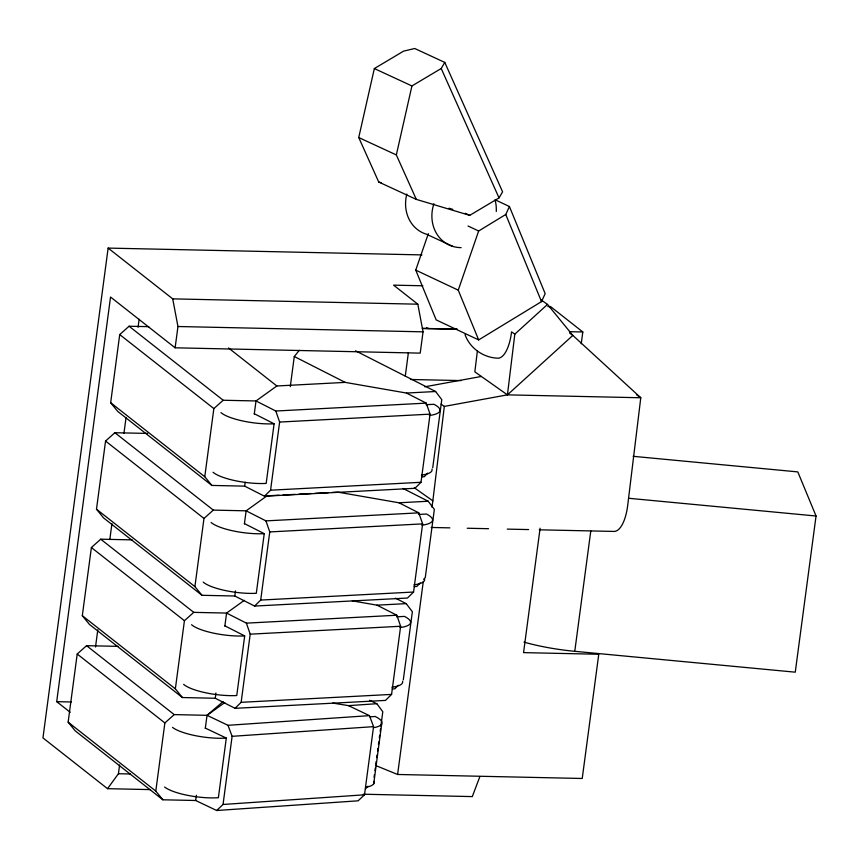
<?xml version="1.0" encoding="UTF-8"?>
<svg xmlns="http://www.w3.org/2000/svg" width="859" height="859" viewBox="0 0 859 859"><rect width="100%" height="100%" fill="white"/><g stroke="black" fill="none" stroke-linecap="round" stroke-linejoin="round"><path stroke-width="1.29" d="M431.852 507.078A35.563 13.669 -88.8 0 0 432.85 500.851L444.328 406.404L441.075 404.106M477.411 350.74L474.844 371.861L507.433 394.861L640.782 397.76L627.736 505.081A35.563 13.669 -88.8 0 1 614.045 531.431L539.291 529.81M444.328 406.404L507.433 394.861L514.82 334.151L547.516 304.43L572.835 335.407L640.782 397.76L636.433 394.689M421.941 254.908L108.137 248.09L42.95 737.902L107.525 788.68L150.379 789.604M70.234 712.304L56.694 701.653L110.543 297.031L175.118 347.809L420.212 353.124L423.047 331.832L417.818 304.193L393.594 285.145L422.853 285.779M332.744 703.07L348.486 705.636L369.456 715.633L373.558 726.65L364.495 794.8L358.117 800.813L216.661 810.499L195.691 800.502L162.877 799.793L75.216 730.859L68.14 722.161L77.213 654.021L86.555 645.678L118.059 646.355M352.265 600.849L377.015 605.166L396.826 615.227L400.638 626.265L391.575 694.405L385.487 700.407L235.055 708.321L215.255 698.26L182.43 697.54L89.39 624.375L82.314 615.688L91.387 547.537L100.718 539.194L132.232 539.881M332.422 492.411L337.77 492.121L399.006 502.783L418.805 512.855L422.628 523.883L413.555 592.034L407.467 598.036L254.608 606.067L234.808 596.006L201.983 595.298L103.552 517.902L96.487 509.204L105.56 441.054L114.891 432.721L147.716 433.43M129.065 326.237L223.19 400.251L256.003 400.96L276.856 385.981L345.2 382.384L406.436 393.046L426.247 403.118L430.058 414.145L420.996 482.296L414.908 488.299L264.475 496.201L244.675 486.14L211.851 485.432L117.726 411.418L110.661 402.721L119.723 334.581L129.065 326.237L148.757 326.667M95.51 646.988L97.808 629.744M109.812 539.527L111.938 523.614M123.943 433.398L126.058 417.485M138.074 327.268L139.126 319.312M107.525 788.68L118.435 773.723L119.594 764.961M175.118 347.809L177.953 326.517L172.713 298.868L108.137 248.09M162.877 799.793L155.801 791.096L164.874 722.945L174.216 714.602L207.03 715.322L228 725.307L369.456 715.633M182.43 697.54L175.354 688.843L184.427 620.703L193.769 612.36L226.583 613.068L246.393 623.14L396.826 615.227M211.851 485.432L204.775 476.734L213.848 408.583L223.19 400.251M201.983 595.298L194.907 586.6L203.98 518.449L213.322 510.106L246.136 510.826L265.946 520.887L418.805 512.855M195.691 800.502L196.389 795.262M205.29 728.421L207.03 715.322L223.125 701.524M215.255 698.26L215.942 693.009M224.843 626.179L226.583 613.068L244.31 600.344M244.675 486.14L245.191 482.21M254.264 414.059L256.003 400.96L275.814 411.021L426.247 403.118M234.808 596.006L235.484 590.895M244.396 523.926L246.136 510.826L266.988 495.847L279.003 495.213M205.333 728.099L226.304 738.085L218.369 797.721A35.563 9.116 7.6 0 1 164.574 787.016M224.886 625.846L244.686 635.918L236.751 695.543A35.563 9.116 7.6 0 1 183.633 684.355M216.661 810.499L223.039 804.475L232.113 736.324L228 725.307M254.307 413.737L274.107 423.798L266.172 483.424A35.563 9.116 7.6 0 1 213.053 472.246M235.055 708.321L241.143 702.318L250.205 634.167L246.393 623.14M244.439 523.603L264.239 533.664L256.304 593.29A35.563 9.116 7.6 0 1 203.186 582.101M264.475 496.201L270.564 490.199L279.626 422.059L275.814 411.021M254.608 606.067L260.696 600.065L269.758 531.925L265.946 520.887M290.278 386.657L294.283 356.517L299.308 350.3M405.265 376.113L408.412 352.534M374.084 777.255L374.427 774.635M374.953 770.706L375.297 768.086M375.823 764.156L376.178 761.536M376.693 757.606L377.047 754.986M377.573 751.045L377.917 748.425M378.443 744.495L378.787 741.875M379.313 737.945L379.657 735.325M380.183 731.396L380.537 728.776M380.881 726.145L382.803 711.735L376.843 703.704L369.628 700.268M373.729 783.741L381.664 724.116M403.3 679.909L412.363 611.758L406.21 603.63L395.441 598.165M432.721 467.801L441.784 399.65L435.62 391.511L355.529 350.816M540.107 528.221L523.55 652.625L598.766 654.257L582.23 778.479L397.61 774.474L423.304 581.414M581.242 343.761L582.81 331.971L550.522 306.577L547.881 306.523M633.104 456.312L797.807 471.902L816.05 516.012L795.262 672.178L574.768 651.315L590.799 530.883M358.74 137.547L374.341 68.559L403.623 51.121L414.704 48.501L444.779 62.406L502.59 191.825L499.025 197.914L469.744 215.351L416.325 199.395L378.733 182.022L358.74 137.547L396.332 154.931L416.325 199.395M396.332 154.931L411.933 85.943L441.215 68.505L444.779 62.406M495.256 199.836L509.419 206.514L545.164 293.649L541.503 301.627L478.656 339.917L436.168 319.892L415.745 270.123L428.34 233.627M478.656 339.917L458.244 290.159L478.646 231.007L505.758 214.482L509.419 206.514M479.87 776.59L472.289 796.594L363.26 794.221M365.504 788.884L367.974 786.178M427.664 473.137L424.292 476.702L421.629 476.842M420.223 582.874L416.851 586.439L414.199 586.579M423.594 579.31L425.28 577.538L434.353 509.387L428.19 501.248L403.086 488.492M398.243 685.246L394.872 688.811L392.219 688.95M507.433 394.861L572.835 335.407L569.667 333.174M207.03 715.322L224.757 702.587M424.829 386.797L481.362 376.457M348.486 705.636L376.843 703.704M369.993 716.836L375.147 716.481A35.563 9.116 7.6 0 1 374.374 727.573M232.113 736.324L373.558 726.65M223.039 804.475L364.495 794.8M406.436 393.046L435.62 391.511M425.967 404.707L433.924 404.288A35.563 9.116 7.6 0 1 429.317 415.477M279.626 422.059L430.058 414.145M270.564 490.199L420.996 482.296M283.008 494.999L295.034 494.376M299.039 494.161L311.055 493.528M315.06 493.324L328.417 492.615M399.006 502.783L428.19 501.248M418.526 514.444L426.493 514.026A35.563 9.116 7.6 0 1 421.876 525.203M269.758 531.925L422.628 523.883M260.696 600.065L413.555 592.034M377.015 605.166L406.21 603.63M396.547 616.826L404.503 616.408A35.563 9.116 7.6 0 1 399.897 627.585M250.205 634.167L400.638 626.265M241.143 702.318L391.575 694.405M172.713 298.868L417.818 304.193M422.51 328.396L457.085 329.147M422.338 328.471L457.052 329.244M569.431 331.681L582.81 331.971M177.953 326.517L423.047 331.832M410.495 379.485L461.219 380.591M431.175 527.458L449.858 527.866M467.21 528.242L488.567 528.704M507.261 529.112L528.618 529.573M56.694 701.653L71.372 701.975M118.435 773.723L130.482 773.991M628.756 498.284L816.05 516.012M378.733 182.022L381.278 182.774M448.999 208.232L452.768 209.36M426.472 327.741L428.952 328.632M375.63 765.498L397.61 774.474M374.341 68.559L411.933 85.943M465.234 213.268L469.744 215.351M452.908 246.436L426.59 234.271A35.563 31.472 -65.2 0 1 406.822 194.091M468.015 226.003L478.646 231.007M415.745 270.123L458.244 290.159M294.283 356.517L345.2 382.384M541.181 299.952L547.516 304.43M514.82 334.151L511.556 331.853A35.563 13.669 -88.8 0 1 497.866 358.203C483.445 357.72 469.873 348.292 465.03 334.602M414.382 487.815L432.85 500.851M228.515 347.97L276.856 385.981M119.723 334.581L213.848 408.583M110.661 402.721L204.775 476.734M114.891 432.721L213.322 510.106M105.56 441.054L203.98 518.449M96.487 509.204L194.907 586.6M100.718 539.194L193.769 612.36M91.387 547.537L184.427 620.703M82.314 615.688L175.354 688.843M86.555 645.678L174.216 714.602M77.213 654.021L164.874 722.945M68.14 722.161L155.801 791.096M441.215 68.505L499.025 197.914M505.758 214.482L541.503 301.627M495.074 200.007A35.563 31.472 -65.2 0 1 496.277 211.454M461.111 247.628A35.563 31.472 -65.2 0 1 433.892 203.723M402.56 681.273A35.563 9.116 7.6 0 1 391.962 687.211M373.89 781.368A35.563 9.116 7.6 0 1 366.439 787.198M424.55 578.891A35.563 9.116 7.6 0 1 413.941 584.839M431.98 469.164A35.563 9.116 7.6 0 1 421.382 475.102M244.686 635.918A35.563 9.116 7.6 0 1 191.568 624.729M274.107 423.798A35.563 9.116 7.6 0 1 220.988 412.61M226.304 738.085A35.563 9.116 7.6 0 1 172.509 727.38M264.239 533.664A35.563 9.116 7.6 0 1 211.121 522.476M574.768 651.315A81.498 20.884 7.6 0 1 523.99 642.135"/></g></svg>
